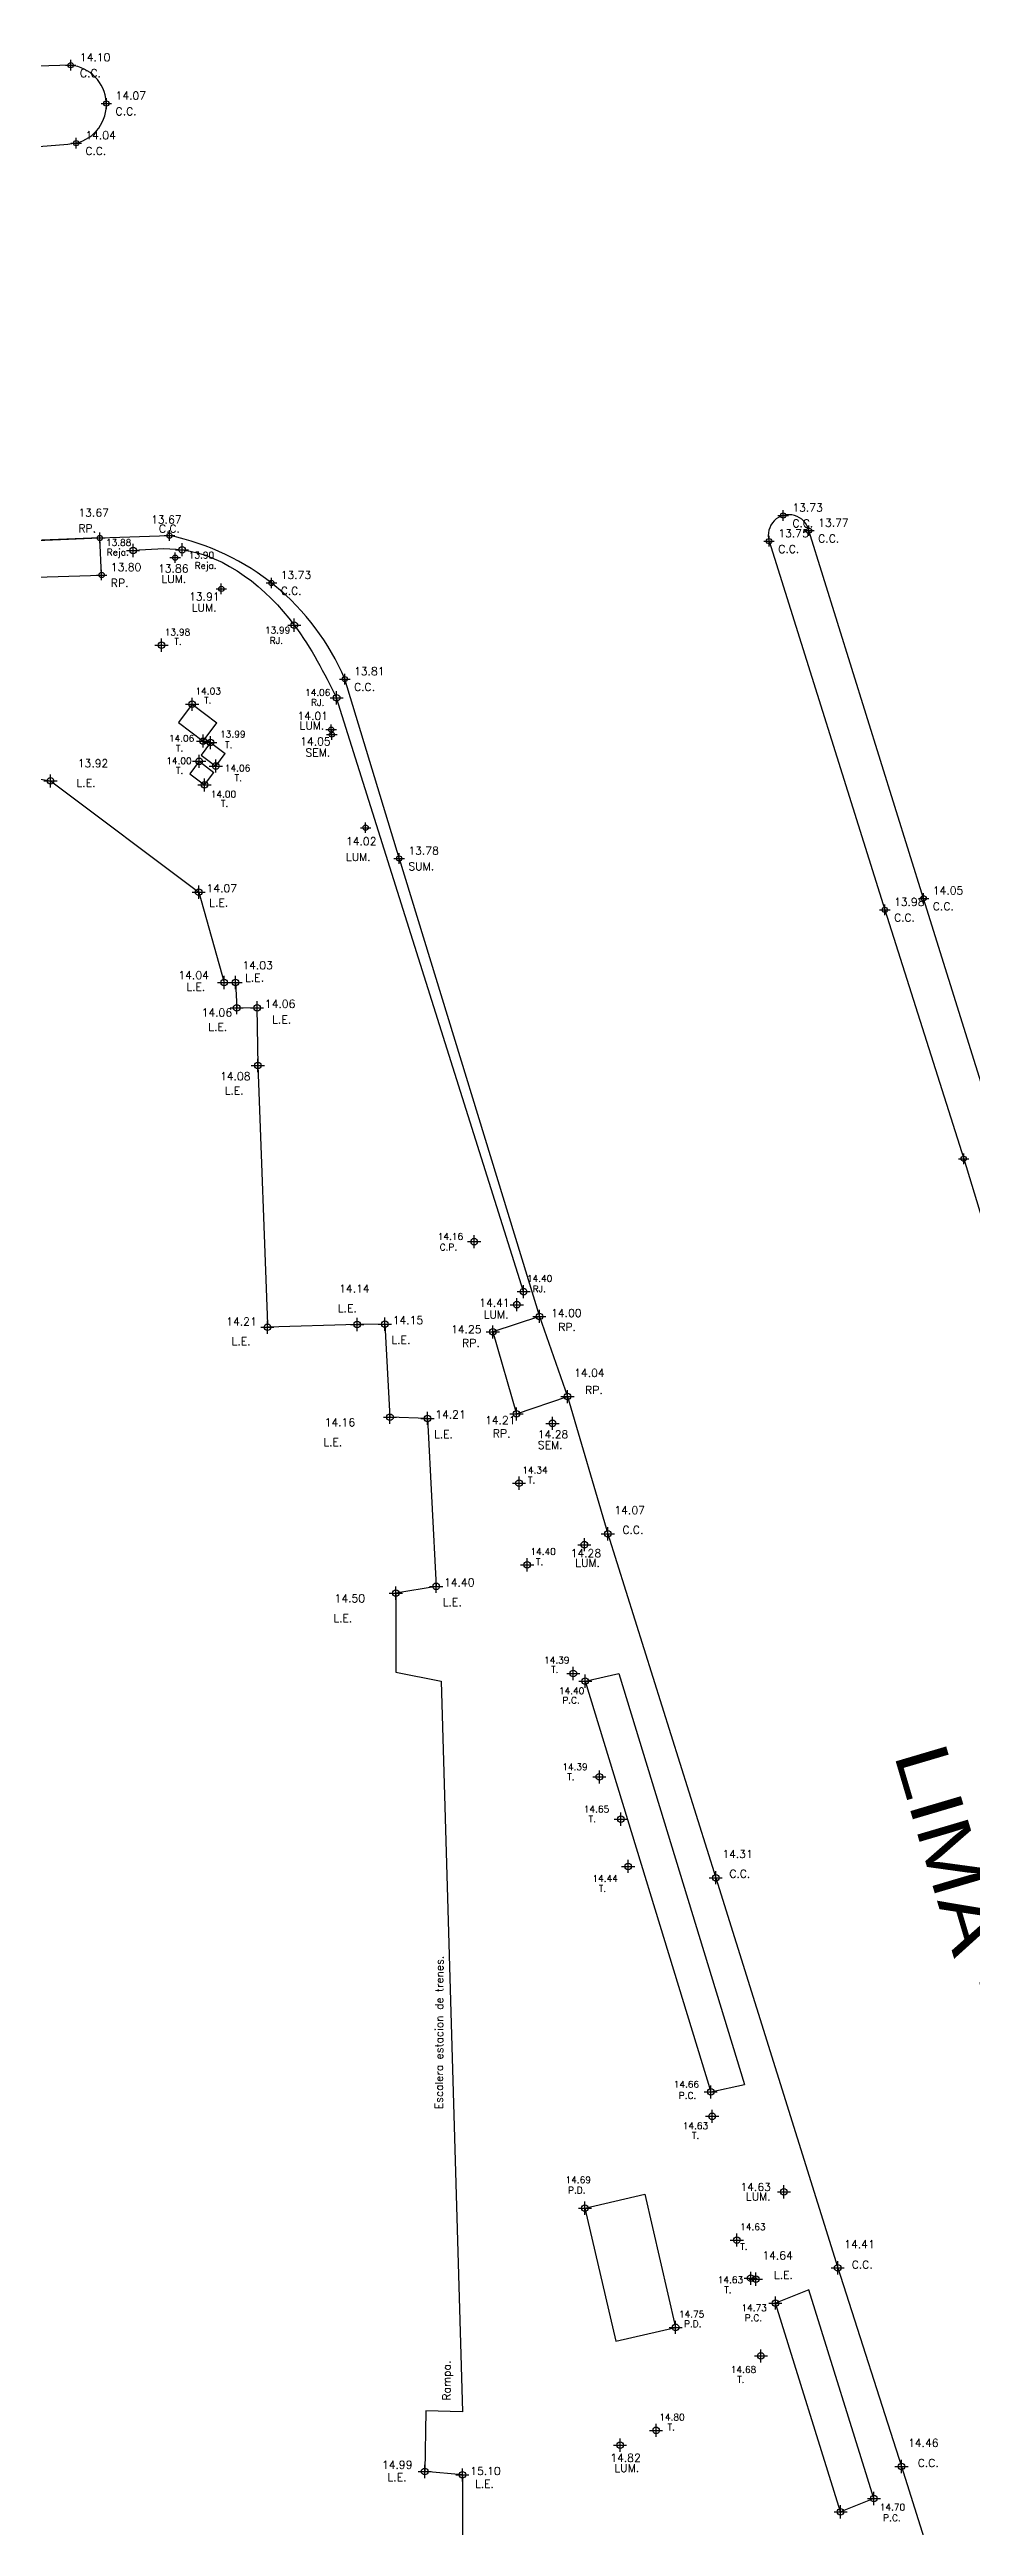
# Model space of a CAD drawing. Header units: metres. Extents: x 27389 to 27997, y 69801 to 70692.
# Drawn here: x 27658 to 27693, y 70082.7 to 70176.8 of the extents above; entities that cross this region are included whole.
import ezdxf
from ezdxf.enums import TextEntityAlignment as Align

# ---------------------------------------------------------------- set-up
doc = ezdxf.new("R2010")
doc.units = ezdxf.units.M
doc.header["$PDMODE"] = 34
doc.header["$PDSIZE"] = 0.25
doc.linetypes.add('ACAD_ISO02W100', pattern=[15, 12, -3])
for name, color, linetype in [('C.C.', 1, 'Continuous'), ('CODIGOS', 7, 'Continuous'), ('COTAS', 7, 'Continuous'), ('L.E.', 130, 'Continuous'), ('otros', 7, 'Continuous'), ('Proy Aut.', 7, 'Continuous'), ('Proy. Viga.', 4, 'Continuous'), ('PUNTOS', 7, 'Continuous'), ('RAMPAS', 5, 'Continuous'), ('Refugio peatonal', 6, 'Continuous'), ('Tapa.', 7, 'Continuous'), ('TEXTOS', 3, 'Continuous'), ('VER.', 2, 'Continuous')]:
    doc.layers.add(name, color=color, linetype=linetype)
doc.styles.get("Standard").update_dxf_attribs({"font": 'simplex.shx'})
doc.styles.add('Textos', font='', dxfattribs={"width": 1.3, "height": 2})
doc.styles.get('Textos').set_extended_font_data('Cascadia Code')

# ---------------------------------------------------------------- blocks, each defined once
blk = doc.blocks.new('*U5')
at = {"color": 0, "linetype": 'ByBlock', "lineweight": -2, "transparency": 16777216}
for p, q in [((-1, 0), (1, 0)), ((0, -1), (0, 1))]:
    blk.add_line(p, q, dxfattribs=at)
blk.add_circle((0, 0), 0.5, dxfattribs=at)
blk = doc.blocks.new('*U2')
at = {"color": 0, "linetype": 'ByBlock', "lineweight": -2, "transparency": 16777216}
for p, q in [((-1, 0), (1, 0)), ((0, -1), (0, 1))]:
    blk.add_line(p, q, dxfattribs=at)
blk.add_circle((0, 0), 0.5, dxfattribs=at)
blk = doc.blocks.new('*U3')
at = {"color": 0, "linetype": 'ByBlock', "lineweight": -2, "transparency": 16777216}
for p, q in [((-1, 0), (1, 0)), ((0, -1), (0, 1))]:
    blk.add_line(p, q, dxfattribs=at)
blk.add_circle((0, 0), 0.5, dxfattribs=at)

msp = doc.modelspace()

# ---------------------------------------------------------------- linework, layer by layer
at = {"layer": 'C.C.'}
for p, q in [((27655.815, 70158.082), (27659.897, 70158.245)), ((27659.897, 70158.245), (27662.541, 70158.334)), ((27671.27, 70146.041), (27669.199, 70152.882, 13.809)), ((27671.261, 70146.069), (27676.585, 70128.68)), ((27671.361, 70146.069, 13.781), (27671.27, 70146.041)), ((27676.585, 70128.68), (27677.655, 70125.634)), ((27677.655, 70125.634), (27679.183, 70120.422)), ((27679.183, 70120.422), (27683.28, 70107.361)), ((27683.28, 70107.361), (27687.91, 70092.543)), ((27687.91, 70092.543), (27690.332, 70084.999)), ((27690.332, 70084.999), (27698.686, 70058.577))]:
    msp.add_line(p, q, dxfattribs=at)
at = {"layer": 'C.C.', "flags": 128}
msp.add_lwpolyline([(27658.998, 70173.238, 0.842843), (27658.792, 70176.197), (27656.307, 70176.12, 0.401194), (27656.072, 70175.769), (27656.139, 70174.53), (27656.214, 70173.327, 0.346188), (27656.471, 70173.058, 0.023226)], format="xyb", close=True, dxfattribs=at)
at = {"layer": 'C.C.', "elevation": 14.138, "flags": 128}
msp.add_lwpolyline([(27733.487, 70013.751), (27731.614, 70017.378), (27729.731, 70021.008), (27715.341, 70067.1), (27708.221, 70090.007), (27701.077, 70112.815), (27695.728, 70130.315), (27694.114, 70135.116), (27691.172, 70144.554), (27686.82, 70158.522, 1.028744), (27685.305, 70158.121), (27689.698, 70144.121), (27692.694, 70134.665), (27694.179, 70129.793), (27699.642, 70112.405), (27706.771, 70089.515), (27713.544, 70066.479), (27728.369, 70015.25), (27729.548, 70011.402)], format="xyb", dxfattribs=at)
msp.add_lwpolyline([(27733.487, 70013.751), (27731.614, 70017.378), (27729.731, 70021.008), (27715.341, 70067.1), (27708.221, 70090.007), (27701.077, 70112.815), (27695.728, 70130.315), (27694.114, 70135.116), (27691.172, 70144.554), (27686.82, 70158.522, 1.028744), (27685.305, 70158.121), (27689.698, 70144.121), (27692.694, 70134.665), (27694.179, 70129.793), (27699.642, 70112.405), (27706.771, 70089.515), (27713.544, 70066.479), (27728.369, 70015.25), (27729.548, 70011.402)], format="xyb", dxfattribs=at)
at = {"layer": 'C.C.'}
msp.add_arc((27660.688, 70149.28), 9.241, 22.93894, 78.4354, dxfattribs=at)
at = {"layer": 'L.E.'}
for p, q in [((27656.254, 70149.315), (27658.024, 70149.015)), ((27658.024, 70149.015), (27663.651, 70144.789)), ((27663.651, 70144.789), (27664.618, 70141.363)), ((27664.618, 70141.363), (27665.05, 70141.362)), ((27665.05, 70141.362), (27665.093, 70140.402)), ((27665.867, 70140.402), (27665.093, 70140.388)), ((27665.856, 70140.402), (27665.896, 70138.206)), ((27665.896, 70138.206), (27666.259, 70128.386)), ((27669.67, 70128.369), (27666.259, 70128.266)), ((27670.718, 70128.386), (27669.67, 70128.369)), ((27670.718, 70128.386), (27670.913, 70124.855)), ((27672.335, 70124.806), (27670.913, 70124.855)), ((27672.335, 70124.806), (27672.666, 70118.427)), ((27671.137, 70118.171), (27671.13, 70115.171)), ((27672.666, 70118.427), (27671.137, 70118.171)), ((27671.13, 70115.171), (27672.853, 70114.832)), ((27672.853, 70114.832), (27673.662, 70087.081)), ((27672.279, 70087.11), (27672.231, 70084.809)), ((27673.662, 70087.081), (27672.279, 70087.11)), ((27673.662, 70084.681), (27672.231, 70084.809)), ((27673.662, 70084.681), (27673.676, 70078.306))]:
    msp.add_line(p, q, dxfattribs=at)
at = {"layer": 'otros'}
for p, q in [((27675.987, 70129.62), (27668.888, 70152.169)), ((27678.315, 70094.814), (27680.592, 70095.34)), ((27678.315, 70094.814), (27679.482, 70089.759)), ((27680.592, 70095.34), (27681.759, 70090.285)), ((27679.482, 70089.759), (27681.759, 70090.285))]:
    msp.add_line(p, q, dxfattribs=at)
msp.add_spline([(27661.16, 70157.769), (27663.02, 70157.797), (27667.281, 70154.929), (27668.888, 70152.169)], degree=3, dxfattribs=at)
at = {"layer": 'Proy Aut.'}
msp.add_spline([(27687.924, 70224.596, 14.138), (27697.543, 70195.569, 14.138), (27707.903, 70161.89, 14.138), (27718.697, 70128.421, 14.138), (27729.89, 70093.6, 14.138), (27738.732, 70065.207, 14.138), (27747.73, 70031.228, 14.138), (27754.082, 69999.098, 14.138), (27757.406, 69971.041, 14.138), (27760.396, 69941.315, 14.138)], degree=3, dxfattribs=at)
at = {"layer": 'Proy. Viga.', "linetype": 'ACAD_ISO02W100', "ltscale": 0.2}
msp.add_open_spline([(27730.08, 70093.661, 14.138), (27726.379, 70105.409, 14.138), (27719.145, 70128.374, 14.138), (27707.963, 70162.069, 14.138), (27698.788, 70194.087, 14.138), (27691.326, 70214.627, 14.138), (27688.264, 70224.578, 14.138), (27688.177, 70224.864, 14.138)], degree=3, knots=[0, 0, 0, 0, 36.952377, 72.232274, 106.494852, 136.840049, 137.736408, 137.736408, 137.736408, 137.736408], dxfattribs=at)
at = {"layer": 'PUNTOS', "color": 2}
for p in [(27661.16, 70157.769), (27663.02, 70157.797), (27667.281, 70154.929), (27662.24, 70154.17), (27663.405, 70151.927), (27668.888, 70152.169), (27663.822, 70150.53), (27664.096, 70150.472), (27663.667, 70149.761), (27664.299, 70149.582), (27663.87, 70148.864), (27674.112, 70131.518), (27675.987, 70129.62), (27675.812, 70122.343), (27676.12, 70119.247), (27677.873, 70115.115), (27678.328, 70114.829), (27678.862, 70111.189), (27679.677, 70109.586), (27679.957, 70107.792), (27683.091, 70099.226), (27683.148, 70098.3), (27678.315, 70094.814), (27684.084, 70093.601), (27684.607, 70092.15), (27685.546, 70091.208), (27681.759, 70090.285), (27684.996, 70089.199), (27681.014, 70086.374), (27688.021, 70083.282), (27689.287, 70083.786)]:
    msp.add_point(p, dxfattribs=at)
at = {"layer": 'PUNTOS', "color": 1}
for p in [(27665.896, 70138.206), (27666.259, 70128.266), (27669.67, 70128.369), (27670.718, 70128.386), (27675.728, 70129.125), (27676.585, 70128.68), (27674.818, 70128.09), (27677.655, 70125.634), (27670.913, 70124.855), (27672.335, 70124.806), (27675.719, 70124.976), (27677.086, 70124.618), (27678.293, 70120.01), (27679.183, 70120.422), (27671.137, 70118.171), (27672.666, 70118.427), (27683.28, 70107.361), (27685.87, 70095.435), (27687.91, 70092.543), (27684.8, 70092.117), (27679.648, 70085.81), (27690.332, 70084.999), (27672.231, 70084.809), (27673.662, 70084.681)]:
    msp.add_point(p, dxfattribs=at)
at = {"layer": 'RAMPAS'}
for p, q in [((27676.585, 70128.68), (27674.818, 70128.09)), ((27674.818, 70128.09), (27675.719, 70124.976)), ((27675.719, 70124.976), (27677.655, 70125.634))]:
    msp.add_line(p, q, dxfattribs=at)
at = {"layer": 'RAMPAS', "flags": 128}
msp.add_lwpolyline([(27655.815, 70158.082), (27655.818, 70156.705), (27659.967, 70156.836), (27659.897, 70158.245)], close=True, dxfattribs=at)
at = {"layer": 'Refugio peatonal'}
for p, q in [((27678.328, 70114.829), (27679.606, 70115.113)), ((27678.328, 70114.829), (27683.091, 70099.226)), ((27679.606, 70115.113), (27684.369, 70099.51)), ((27683.091, 70099.226), (27684.369, 70099.51)), ((27686.812, 70091.712), (27685.546, 70091.208)), ((27688.021, 70083.282), (27685.546, 70091.208)), ((27689.287, 70083.786), (27686.812, 70091.712)), ((27689.287, 70083.786), (27688.021, 70083.282))]:
    msp.add_line(p, q, dxfattribs=at)
at = {"layer": 'Tapa.'}
for p, q in [((27663.405, 70151.927), (27662.885, 70151.234)), ((27662.885, 70151.234), (27663.822, 70150.53)), ((27663.405, 70151.927), (27664.342, 70151.223)), ((27663.822, 70150.53), (27664.342, 70151.223)), ((27664.096, 70150.472), (27663.742, 70150)), ((27664.096, 70150.472), (27664.653, 70150.054)), ((27663.667, 70149.761), (27663.309, 70149.285)), ((27663.309, 70149.285), (27663.87, 70148.864)), ((27663.667, 70149.761), (27664.228, 70149.34)), ((27663.742, 70150), (27664.299, 70149.582)), ((27663.87, 70148.864), (27664.228, 70149.34)), ((27664.299, 70149.582), (27664.653, 70150.054))]:
    msp.add_line(p, q, dxfattribs=at)
at = {"layer": 'VER.', "color": 1}
for p in [(27658.024, 70149.015), (27663.651, 70144.789), (27664.618, 70141.363), (27665.05, 70141.362), (27665.093, 70140.402), (27665.867, 70140.402)]:
    msp.add_point(p, dxfattribs=at)

# ---------------------------------------------------------------- block references
at = {"layer": 'PUNTOS', "color": 1, "xscale": 0.2, "yscale": 0.2, "zscale": 0.2}
for p in [(27685.839, 70159.096, 27.868), (27686.82, 70158.522, 27.905), (27691.172, 70144.554, 28.187), (27689.698, 70144.121, 28.117)]:
    msp.add_blockref('*U2', p, dxfattribs=at)
at = {"layer": 'PUNTOS', "color": 2, "xscale": 0.2, "yscale": 0.2, "zscale": 0.2}
for name, p in [('*U3', (27685.839, 70159.096, 27.868)), ('*U3', (27686.82, 70158.522, 27.905)), ('*U2', (27685.305, 70158.121, 27.885)), ('*U3', (27685.305, 70158.121, 27.885)), ('*U3', (27691.172, 70144.554, 28.187)), ('*U3', (27689.698, 70144.121, 28.117)), ('*U2', (27692.694, 70134.665, 28.288)), ('*U3', (27692.694, 70134.665, 28.288))]:
    msp.add_blockref(name, p, dxfattribs=at)
at = {"layer": 'VER.', "color": 1, "xscale": 0.2, "yscale": 0.2, "zscale": 0.2}
for p in [(27658.792, 70176.197, 14.1), (27660.145, 70174.743, 14.067), (27658.998, 70173.238, 14.044), (27659.897, 70158.245, 13.672), (27662.541, 70158.334, 13.672), (27662.76, 70157.495, 13.855), (27659.967, 70156.836, 13.799), (27666.413, 70156.535, 13.734), (27664.51, 70156.31, 13.914), (27669.199, 70152.882, 13.809), (27668.683, 70150.963, 14.006), (27668.708, 70150.777, 14.054), (27669.988, 70147.24, 14.025), (27671.261, 70146.069, 13.781)]:
    msp.add_blockref('*U5', p, dxfattribs=at)

# ---------------------------------------------------------------- texts
at = {"layer": 'C.C.', "color": 1}
msp.add_text('14.82  ', height=0.3, dxfattribs=at).set_placement((27679.277, 70085.181))
at = {"layer": 'C.C.', "color": 3}
msp.add_text('LUM.', height=0.3, dxfattribs=at).set_placement((27679.435, 70084.792))
at = {"layer": 'CODIGOS', "color": 3}
for s, p in [('Reja.', (27660.165, 70157.578)), ('Reja.', (27663.497, 70157.071)), ('T.', (27662.729, 70154.184)), ('RJ.', (27666.35, 70154.224)), ('T.', (27663.856, 70151.952)), ('RJ.', (27667.921, 70151.874)), ('T.', (27662.785, 70150.13)), ('T.', (27664.652, 70150.266)), ('T.', (27662.782, 70149.288)), ('T.', (27665.018, 70149.011)), ('T.', (27664.492, 70148.029)), ('C.P.', (27672.8, 70131.185)), ('RJ.', (27676.328, 70129.596)), ('T.', (27676.152, 70122.334)), ('T.', (27676.451, 70119.229)), ('T.', (27677.03, 70115.141)), ('P.C.', (27677.454, 70113.975)), ('T.', (27677.643, 70111.071)), ('T.', (27678.458, 70109.468)), ('T.', (27678.839, 70106.823)), ('P.C.', (27681.878, 70098.966)), ('T.', (27682.379, 70097.442)), ('P.D.', (27677.676, 70095.367)), ('T.', (27684.209, 70093.226)), ('T.', (27683.606, 70091.584)), ('P.D.', (27682.076, 70090.294)), ('P.C.', (27684.376, 70090.522)), ('T.', (27684.092, 70088.181)), ('T.', (27681.453, 70086.367)), ('P.C.', (27689.638, 70082.928))]:
    msp.add_text(s, height=0.25, dxfattribs=at).set_placement(p)
at = {"layer": 'CODIGOS', "color": 3, "char_height": 0.3, "attachment_point": 1}
for insert in [(27686.189, 70158.946, 27.868), (27686.189, 70158.946, 27.868), (27685.655, 70157.971, 27.885), (27685.655, 70157.971, 27.885), (27687.17, 70158.372, 27.905), (27687.17, 70158.372, 27.905), (27690.048, 70143.971, 28.117), (27690.048, 70143.971, 28.117), (27691.522, 70144.404, 28.187), (27691.522, 70144.404, 28.187)]:
    msp.add_mtext('C.C.', dxfattribs=dict(at, insert=insert))
at = {"layer": 'COTAS', "color": 1}
for s, p in [('13.88  ', (27660.129, 70157.947)), ('13.90  ', (27663.274, 70157.467)), ('13.99  ', (27666.165, 70154.612)), ('13.98  ', (27662.365, 70154.545)), ('14.03  ', (27663.53, 70152.302)), ('14.06  ', (27667.688, 70152.247)), ('14.06  ', (27662.521, 70150.508)), ('13.99  ', (27664.466, 70150.664)), ('14.00  ', (27662.42, 70149.655)), ('14.06  ', (27664.645, 70149.378)), ('14.00  ', (27664.109, 70148.385)), ('14.16  ', (27672.728, 70131.592)), ('14.40  ', (27676.112, 70129.995)), ('14.34  ', (27675.937, 70122.718)), ('14.40  ', (27676.245, 70119.622)), ('14.39  ', (27676.763, 70115.498)), ('14.40  ', (27677.328, 70114.339)), ('14.39  ', (27677.456, 70111.445)), ('14.65  ', (27678.271, 70109.842)), ('14.44  ', (27678.601, 70107.21)), ('14.66  ', (27681.685, 70099.39)), ('14.63  ', (27682.028, 70097.818)), ('14.69  ', (27677.579, 70095.763)), ('14.63  ', (27684.209, 70093.976)), ('14.63  ', (27683.357, 70091.967)), ('14.75  ', (27681.884, 70090.66)), ('14.73  ', (27684.256, 70090.9)), ('14.68  ', (27683.853, 70088.557)), ('14.80  ', (27681.139, 70086.749)), ('14.70  ', (27689.507, 70083.333))]:
    msp.add_text(s, height=0.25, dxfattribs=at).set_placement(p)
at = {"layer": 'COTAS', "color": 1, "char_height": 0.3, "attachment_point": 7}
for s, insert in [('13.73', (27686.189, 70159.246, 27.868)), ('13.73', (27686.189, 70159.246, 27.868)), ('13.77', (27687.17, 70158.672, 27.905)), ('13.77', (27687.17, 70158.672, 27.905)), ('13.75', (27685.655, 70158.271, 27.885)), ('13.75', (27685.655, 70158.271, 27.885)), ('13.98', (27690.048, 70144.271, 28.117)), ('13.98', (27690.048, 70144.271, 28.117)), ('14.05', (27691.522, 70144.704, 28.187)), ('14.05', (27691.522, 70144.704, 28.187))]:
    msp.add_mtext(s, dxfattribs=dict(at, insert=insert))
at = {"layer": 'TEXTOS', "style": 'Textos', "width": 1.3}
msp.add_text('LIMA - GENERAL HORNOS', height=2, rotation=286.47898, dxfattribs=at).set_placement((27697.238, 70091.219, 14.138), align=Align.MIDDLE_CENTER)
at = {"layer": 'VER.', "color": 1}
for s, p in [('13.92  ', (27659.06, 70149.537)), ('14.07  ', (27663.949, 70144.788)), ('14.04  ', (27662.88, 70141.491)), ('14.03  ', (27665.309, 70141.864)), ('14.06  ', (27663.762, 70140.069)), ('14.06  ', (27666.165, 70140.401)), ('14.08  ', (27664.461, 70137.651)), ('14.14  ', (27668.982, 70129.584)), ('14.21  ', (27664.698, 70128.334)), ('14.15  ', (27671.016, 70128.385)), ('14.41  ', (27674.301, 70129.047)), ('14.00  ', (27677.029, 70128.656)), ('14.25  ', (27673.23, 70128.037)), ('14.04  ', (27677.905, 70126.384)), ('14.16  ', (27668.432, 70124.504)), ('14.21  ', (27672.633, 70124.805)), ('14.21  ', (27674.521, 70124.586)), ('14.28  ', (27676.526, 70124.05)), ('14.07  ', (27679.433, 70121.172)), ('14.28  ', (27677.771, 70119.536)), ('14.40  ', (27672.964, 70118.426)), ('14.50  ', (27668.81, 70117.819)), ('14.31  ', (27683.53, 70108.111)), ('14.63  ', (27684.217, 70095.467)), ('14.64  ', (27685.05, 70092.867)), ('14.41  ', (27688.16, 70093.293)), ('14.46  ', (27690.582, 70085.749)), ('14.99  ', (27670.609, 70084.916)), ('15.10  ', (27673.96, 70084.68))]:
    msp.add_text(s, height=0.3, dxfattribs=at).set_placement(p)
at = {"layer": 'VER.', "color": 3}
for s, p in [('L.E.', (27659.013, 70148.789)), ('L.E.', (27664.051, 70144.239)), ('L.E.', (27665.412, 70141.391)), ('L.E.', (27663.183, 70141.043)), ('L.E.', (27664.015, 70139.52)), ('L.E.', (27666.442, 70139.802)), ('L.E.', (27664.639, 70137.102)), ('L.E.', (27668.934, 70128.836)), ('LUM.', (27674.472, 70128.6)), ('L.E.', (27664.9, 70127.586)), ('L.E.', (27670.968, 70127.636)), ('RP.', (27673.654, 70127.516)), ('RP.', (27677.302, 70128.126)), ('RP.', (27678.323, 70125.735)), ('L.E.', (27668.384, 70123.756)), ('L.E.', (27672.585, 70124.056)), ('RP.', (27674.819, 70124.085)), ('SEM.', (27676.528, 70123.643)), ('C.C.', (27679.736, 70120.423)), ('LUM.', (27677.949, 70119.167)), ('L.E.', (27668.762, 70117.07)), ('L.E.', (27672.916, 70117.677)), ('C.C.', (27683.796, 70107.362)), ('LUM.', (27684.426, 70095.101)), ('C.C.', (27688.443, 70092.516)), ('L.E.', (27685.491, 70092.122)), ('C.C.', (27690.95, 70084.985)), ('L.E.', (27670.82, 70084.442)), ('L.E.', (27674.141, 70084.19))]:
    msp.add_text(s, height=0.3, dxfattribs=at).set_placement(p)
for s, p in [('Escalera estacion de trenes.', (27672.92, 70098.57)), ('Rampa.', (27673.21, 70087.505))]:
    msp.add_text(s, height=0.3, rotation=89.78802, dxfattribs=at).set_placement(p)
at = {"layer": 'VER.', "color": 1, "char_height": 0.3, "attachment_point": 7}
for s, insert in [('14.10', (27659.142, 70176.347, 14.1)), ('14.07', (27660.495, 70174.893, 14.067)), ('14.04', (27659.348, 70173.388, 14.044)), ('13.67', (27659.085, 70159.055, 13.672)), ('13.67', (27661.843, 70158.792, 13.672)), ('13.80', (27660.317, 70156.986, 13.799)), ('13.86', (27662.107, 70156.932, 13.855)), ('13.73', (27666.763, 70156.685, 13.734)), ('13.91', (27663.286, 70155.867, 13.914)), ('13.81', (27669.549, 70153.032, 13.809)), ('14.01', (27667.401, 70151.334, 14.006)), ('14.05', (27667.504, 70150.366, 14.054)), ('14.02', (27669.242, 70146.575, 14.025)), ('13.78', (27671.611, 70146.219, 13.781))]:
    msp.add_mtext(s, dxfattribs=dict(at, insert=insert))
at = {"layer": 'VER.', "color": 3, "char_height": 0.3, "attachment_point": 1}
for s, insert in [('C.C.', (27659.142, 70176.047, 14.1)), ('C.C.', (27660.495, 70174.593, 14.067)), ('C.C.', (27659.348, 70173.088, 14.044)), ('RP.', (27659.085, 70158.755, 13.672)), ('C.C.', (27662.142, 70158.745, 13.672)), ('LUM.', (27662.239, 70156.834, 13.855)), ('RP.', (27660.317, 70156.686, 13.799)), ('C.C.', (27666.763, 70156.385, 13.734)), ('LUM.', (27663.389, 70155.747, 13.914)), ('C.C.', (27669.549, 70152.732, 13.809)), ('LUM.', (27667.481, 70151.267, 14.006)), ('SEM.', (27667.706, 70150.243, 14.054)), ('LUM.', (27669.242, 70146.275, 14.025)), ('SUM.', (27671.611, 70145.919, 13.781))]:
    msp.add_mtext(s, dxfattribs=dict(at, insert=insert))

doc.saveas('drawing.dxf')
